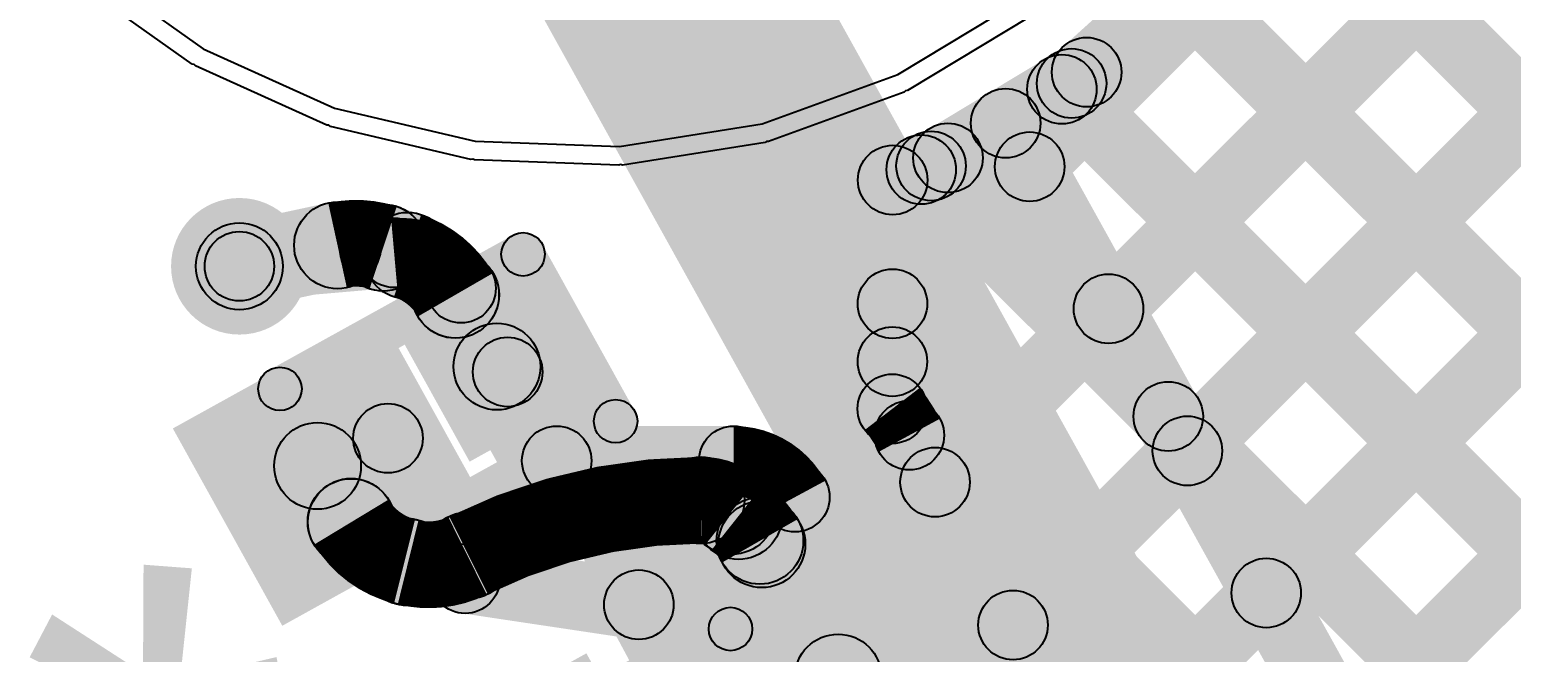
# Model space of a CAD drawing. Header units: millimetres. Extents: x 2.72 to 4.82, y 2.46 to 3.29.
# Drawn here: x 2.7168 to 2.8875, y 3.0815 to 3.1533 of the extents above; entities that cross this region are included whole.
import ezdxf

# ---------------------------------------------------------------- set-up
doc = ezdxf.new("R2010")
doc.units = ezdxf.units.MM
doc.header["$MEASUREMENT"] = 0
for name, color, linetype in [('BottomLayer', 5, 'Continuous'), ('BottomPaste', 16, 'Continuous'), ('BottomSolder', 6, 'Continuous'), ('TopLayer', 1, 'Continuous'), ('TopOverlay', 2, 'Continuous'), ('TopPaste', 8, 'Continuous'), ('TopSolder', 216, 'Continuous'), ('ViaHoleLayer', 16, 'Continuous')]:
    doc.layers.add(name, color=color, linetype=linetype)

# ---------------------------------------------------------------- blocks, each defined once
blk = doc.blocks.new('CAP_0201_B_36')
at = {"layer": 'BottomLayer'}
for points in [[(-0.01772, 0.00591), (-0.00591, 0.00591), (-0.00591, -0.00591), (-0.01772, -0.00591)], [(0.00591, 0.00591), (0.01772, 0.00591), (0.01772, -0.00591), (0.00591, -0.00591)]]:
    blk.add_hatch(color=5, dxfattribs=at).paths.add_polyline_path(points)
at = {"layer": 'BottomPaste'}
for points in [[(-0.01772, 0.00591), (-0.00591, 0.00591), (-0.00591, -0.00591), (-0.01772, -0.00591)], [(0.00591, 0.00591), (0.01772, 0.00591), (0.01772, -0.00591), (0.00591, -0.00591)]]:
    blk.add_hatch(color=16, dxfattribs=at).paths.add_polyline_path(points)
at = {"layer": 'BottomSolder'}
for points in [[(-0.01988, 0.00807), (-0.00374, 0.00807), (-0.00374, -0.00807), (-0.01988, -0.00807)], [(0.00374, 0.00807), (0.01988, 0.00807), (0.01988, -0.00807), (0.00374, -0.00807)]]:
    blk.add_hatch(color=6, dxfattribs=at).paths.add_polyline_path(points)
blk = doc.blocks.new('R__0402_B_72')
at = {"layer": 'BottomLayer'}
for points in [[(-0.0095, 0.0125), (-0.0095, -0.0125), (-0.0275, -0.0125), (-0.0275, 0.0125)], [(0.0275, 0.0125), (0.0275, -0.0125), (0.0095, -0.0125), (0.0095, 0.0125)]]:
    blk.add_hatch(color=5, dxfattribs=at).paths.add_polyline_path(points)
at = {"layer": 'BottomPaste'}
for points in [[(-0.0095, 0.0125), (-0.0095, -0.0125), (-0.0275, -0.0125), (-0.0275, 0.0125)], [(0.0275, 0.0125), (0.0275, -0.0125), (0.0095, -0.0125), (0.0095, 0.0125)]]:
    blk.add_hatch(color=16, dxfattribs=at).paths.add_polyline_path(points)
at = {"layer": 'BottomSolder'}
for points in [[(-0.0055, 0.0165), (-0.0055, -0.0165), (-0.0315, -0.0165), (-0.0315, 0.0165)], [(0.0315, 0.0165), (0.0315, -0.0165), (0.0055, -0.0165), (0.0055, 0.0165)]]:
    blk.add_hatch(color=6, dxfattribs=at).paths.add_polyline_path(points)
blk = doc.blocks.new('LED_0201_143')
at = {"layer": 'TopLayer'}
for points in [[(-0.01181, 0.00689), (-0.00394, 0.00689), (-0.00394, -0.00689), (-0.01181, -0.00689)], [(0.00394, 0.00689), (0.01181, 0.00689), (0.01181, -0.00689), (0.00394, -0.00689)]]:
    blk.add_hatch(color=1, dxfattribs=at).paths.add_polyline_path(points)
at = {"layer": 'TopOverlay'}
h = blk.add_hatch(color=2, dxfattribs=at)
edge = h.paths.add_edge_path()
edge.add_arc((-0.016, 0.011), 0.0025, 0, 360)
h = blk.add_hatch(color=2, dxfattribs=at)
edge = h.paths.add_edge_path()
edge.add_arc((-0.016, 0.011), 0.0025, 0, 360)
for points in [[(0.016, 0.0135), (0.016, 0.0085), (-0.016, 0.0085), (-0.016, 0.0135)], [(0.016, -0.013), (0.029, -0.013), (0.029, 0.013), (0.016, 0.013)], [(-0.0135, -0.011), (-0.0185, -0.011), (-0.0185, 0.011), (-0.0135, 0.011)], [(0.013, -0.011), (0.017, -0.011), (0.017, 0.011), (0.013, 0.011)], [(0.016, -0.0085), (0.016, -0.0135), (-0.016, -0.0135), (-0.016, -0.0085)]]:
    blk.add_hatch(color=2, dxfattribs=at).paths.add_polyline_path(points)
h = blk.add_hatch(color=2, dxfattribs=at)
edge = h.paths.add_edge_path()
edge.add_arc((0.016, 0.011), 0.0025, 0, 360)
h = blk.add_hatch(color=2, dxfattribs=at)
edge = h.paths.add_edge_path()
edge.add_arc((-0.016, -0.011), 0.0025, 0, 360)
h = blk.add_hatch(color=2, dxfattribs=at)
edge = h.paths.add_edge_path()
edge.add_arc((-0.016, -0.011), 0.0025, 0, 360)
h = blk.add_hatch(color=2, dxfattribs=at)
edge = h.paths.add_edge_path()
edge.add_arc((0.016, -0.011), 0.0025, 0, 360)
at = {"layer": 'TopPaste'}
for points in [[(-0.01181, 0.00689), (-0.00394, 0.00689), (-0.00394, -0.00689), (-0.01181, -0.00689)], [(0.00394, 0.00689), (0.01181, 0.00689), (0.01181, -0.00689), (0.00394, -0.00689)]]:
    blk.add_hatch(color=8, dxfattribs=at).paths.add_polyline_path(points)
at = {"layer": 'TopSolder'}
for points in [[(-0.01398, 0.00906), (-0.00177, 0.00906), (-0.00177, -0.00906), (-0.01398, -0.00906)], [(0.00177, 0.00906), (0.01398, 0.00906), (0.01398, -0.00906), (0.00177, -0.00906)]]:
    blk.add_hatch(color=216, dxfattribs=at).paths.add_polyline_path(points)
at = {"layer": 'TopOverlay'}
for centre in [(-0.016, 0.011), (-0.016, 0.011), (0.016, 0.011), (-0.016, -0.011), (-0.016, -0.011), (0.016, -0.011)]:
    blk.add_circle(centre, 0.0025, dxfattribs=at)
blk = doc.blocks.new('LED_0201_144')
at = {"layer": 'TopLayer'}
for points in [[(-0.01181, 0.00689), (-0.00394, 0.00689), (-0.00394, -0.00689), (-0.01181, -0.00689)], [(0.00394, 0.00689), (0.01181, 0.00689), (0.01181, -0.00689), (0.00394, -0.00689)]]:
    blk.add_hatch(color=1, dxfattribs=at).paths.add_polyline_path(points)
at = {"layer": 'TopOverlay'}
h = blk.add_hatch(color=2, dxfattribs=at)
edge = h.paths.add_edge_path()
edge.add_arc((-0.016, 0.011), 0.0025, 0, 360)
h = blk.add_hatch(color=2, dxfattribs=at)
edge = h.paths.add_edge_path()
edge.add_arc((-0.016, 0.011), 0.0025, 0, 360)
for points in [[(0.016, 0.0135), (0.016, 0.0085), (-0.016, 0.0085), (-0.016, 0.0135)], [(0.016, -0.013), (0.029, -0.013), (0.029, 0.013), (0.016, 0.013)], [(-0.0135, -0.011), (-0.0185, -0.011), (-0.0185, 0.011), (-0.0135, 0.011)], [(0.013, -0.011), (0.017, -0.011), (0.017, 0.011), (0.013, 0.011)], [(0.016, -0.0085), (0.016, -0.0135), (-0.016, -0.0135), (-0.016, -0.0085)]]:
    blk.add_hatch(color=2, dxfattribs=at).paths.add_polyline_path(points)
h = blk.add_hatch(color=2, dxfattribs=at)
edge = h.paths.add_edge_path()
edge.add_arc((0.016, 0.011), 0.0025, 0, 360)
h = blk.add_hatch(color=2, dxfattribs=at)
edge = h.paths.add_edge_path()
edge.add_arc((-0.016, -0.011), 0.0025, 0, 360)
h = blk.add_hatch(color=2, dxfattribs=at)
edge = h.paths.add_edge_path()
edge.add_arc((-0.016, -0.011), 0.0025, 0, 360)
h = blk.add_hatch(color=2, dxfattribs=at)
edge = h.paths.add_edge_path()
edge.add_arc((0.016, -0.011), 0.0025, 0, 360)
at = {"layer": 'TopPaste'}
for points in [[(-0.01181, 0.00689), (-0.00394, 0.00689), (-0.00394, -0.00689), (-0.01181, -0.00689)], [(0.00394, 0.00689), (0.01181, 0.00689), (0.01181, -0.00689), (0.00394, -0.00689)]]:
    blk.add_hatch(color=8, dxfattribs=at).paths.add_polyline_path(points)
at = {"layer": 'TopSolder'}
for points in [[(-0.01398, 0.00906), (-0.00177, 0.00906), (-0.00177, -0.00906), (-0.01398, -0.00906)], [(0.00177, 0.00906), (0.01398, 0.00906), (0.01398, -0.00906), (0.00177, -0.00906)]]:
    blk.add_hatch(color=216, dxfattribs=at).paths.add_polyline_path(points)
at = {"layer": 'TopOverlay'}
for centre in [(-0.016, 0.011), (-0.016, 0.011), (0.016, 0.011), (-0.016, -0.011), (-0.016, -0.011), (0.016, -0.011)]:
    blk.add_circle(centre, 0.0025, dxfattribs=at)

msp = doc.modelspace()

# ---------------------------------------------------------------- hatches: boundary and pattern name
at = {"layer": 'BottomLayer'}
for points in [[(2.83484, 3.13465), (2.82918, 3.14031), (2.86682, 3.17795), (2.87248, 3.17229)], [(2.84392, 3.11828), (2.83826, 3.12393), (2.89228, 3.17795), (2.89793, 3.17229)], [(2.853, 3.1019), (2.84734, 3.10755), (2.91773, 3.17795), (2.92339, 3.17229)], [(2.86208, 3.08552), (2.85642, 3.09118), (2.94319, 3.17795), (2.94884, 3.17229)], [(2.87115, 3.06914), (2.8655, 3.0748), (2.96864, 3.17795), (2.9743, 3.17229)], [(2.85787, 3.1695), (2.86353, 3.17516), (3.10847, 2.93022), (3.10281, 2.92456)], [(3.02004, 2.71436), (3.046, 2.72875), (2.80161, 3.16963), (2.77565, 3.15524)], [(2.84126, 3.14541), (2.83589, 3.15133), (2.8482, 3.1625), (2.85358, 3.15657)], [(2.84657, 3.15535), (2.85223, 3.16101), (3.09915, 2.91408), (3.0935, 2.90842)], [(2.8313, 3.13907), (2.82717, 3.14592), (2.83477, 3.1505), (2.8389, 3.14365)], [(2.83289, 3.14358), (2.83855, 3.14923), (3.07245, 2.91533), (3.06679, 2.90968)], [(2.82574, 3.14055), (2.83273, 3.14443), (2.97204, 2.89312), (2.96504, 2.88924)], [(2.74205, 3.12111), (2.73995, 3.13089), (2.75125, 3.13331), (2.75334, 3.12353)], [(2.75602, 3.12339), (2.75911, 3.1329), (2.75913, 3.13289), (2.75605, 3.12338)], [(2.75601, 3.12339), (2.75917, 3.13288), (2.76195, 3.13195), (2.75879, 3.12247)], [(2.76157, 3.12021), (2.77023, 3.12521), (2.77499, 3.11695), (2.76633, 3.11195)], [(2.76159, 3.12017), (2.77019, 3.12527), (2.7702, 3.12526), (2.76159, 3.12016)], [(2.82183, 3.11614), (2.78021, 3.09307), (2.79986, 3.05762), (2.84148, 3.08069)], [(2.84514, 3.10587), (2.85079, 3.11153), (3.05075, 2.91157), (3.0451, 2.90591)], [(2.74571, 3.10043), (2.75429, 3.10557), (2.75816, 3.09912), (2.74958, 3.09398)], [(2.79462, 3.0939), (2.80086, 3.10171), (2.8016, 3.10112), (2.79536, 3.09331)], [(2.74958, 3.09398), (2.75816, 3.09912), (2.75818, 3.09909), (2.7496, 3.09395)], [(2.7695, 3.08816), (2.76504, 3.09711), (2.76516, 3.09717), (2.76962, 3.08822)], [(2.75881, 3.08714), (2.76123, 3.09685), (2.76162, 3.09675), (2.7592, 3.08705)], [(2.75919, 3.08705), (2.76164, 3.09674), (2.76166, 3.09674), (2.75921, 3.08704)], [(2.7966, 3.09188), (2.80528, 3.09684), (2.8055, 3.09646), (2.79682, 3.09149)], [(2.79682, 3.09149), (2.8055, 3.09646), (2.81429, 3.08109), (2.80561, 3.07612)]]:
    msp.add_hatch(color=5, dxfattribs=at).paths.add_polyline_path(points)
h = msp.add_hatch(color=5, dxfattribs=at)
edge = h.paths.add_edge_path()
edge.add_arc((2.83857, 3.14837), 0.004, 0, 360)
h = msp.add_hatch(color=5, dxfattribs=at)
edge = h.paths.add_edge_path()
edge.add_arc((2.83572, 3.1464), 0.004, 0, 360)
h = msp.add_hatch(color=5, dxfattribs=at)
edge = h.paths.add_edge_path()
edge.add_arc((2.83684, 3.14708), 0.004, 0, 360)
h = msp.add_hatch(color=5, dxfattribs=at)
edge = h.paths.add_edge_path()
edge.add_arc((2.82924, 3.14249), 0.004, 0, 360)
h = msp.add_hatch(color=5, dxfattribs=at)
edge = h.paths.add_edge_path()
edge.add_arc((2.82924, 3.14249), 0.004, 0, 360)
h = msp.add_hatch(color=5, dxfattribs=at)
edge = h.paths.add_edge_path()
edge.add_arc((2.83201, 3.13748), 0.004, 0, 360)
h = msp.add_hatch(color=5, dxfattribs=at)
edge = h.paths.add_edge_path()
edge.add_arc((2.741, 3.126), 0.00787, 0, 360)
h = msp.add_hatch(color=5, dxfattribs=at)
edge = h.paths.add_edge_path()
edge.add_arc((2.7523, 3.12842), 0.005, 0, 360)
h = msp.add_hatch(color=5, dxfattribs=at)
edge = h.paths.add_edge_path()
edge.add_arc((2.7523, 3.12842), 0.005, 0, 360)
h = msp.add_hatch(color=5, dxfattribs=at)
edge = h.paths.add_edge_path()
edge.add_arc((2.75756, 3.12815), 0.005, 0, 360)
h = msp.add_hatch(color=5, dxfattribs=at)
edge = h.paths.add_edge_path()
edge.add_arc((2.75756, 3.12815), 0.005, 0, 360)
h = msp.add_hatch(color=5, dxfattribs=at)
edge = h.paths.add_edge_path()
edge.add_arc((2.75759, 3.12814), 0.005, 0, 360)
h = msp.add_hatch(color=5, dxfattribs=at)
edge = h.paths.add_edge_path()
edge.add_arc((2.75759, 3.12814), 0.005, 0, 360)
h = msp.add_hatch(color=5, dxfattribs=at)
edge = h.paths.add_edge_path()
edge.add_arc((2.76037, 3.12721), 0.005, 0, 360)
h = msp.add_hatch(color=5, dxfattribs=at)
edge = h.paths.add_edge_path()
edge.add_arc((2.76037, 3.12721), 0.005, 0, 360)
h = msp.add_hatch(color=5, dxfattribs=at)
edge = h.paths.add_edge_path()
edge.add_arc((2.741, 3.126), 0.005, 0, 360)
h = msp.add_hatch(color=5, dxfattribs=at)
edge = h.paths.add_edge_path()
edge.add_arc((2.76589, 3.12272), 0.005, 0, 360)
h = msp.add_hatch(color=5, dxfattribs=at)
edge = h.paths.add_edge_path()
edge.add_arc((2.76589, 3.12272), 0.005, 0, 360)
h = msp.add_hatch(color=5, dxfattribs=at)
edge = h.paths.add_edge_path()
edge.add_arc((2.7659, 3.12271), 0.005, 0, 360)
h = msp.add_hatch(color=5, dxfattribs=at)
edge = h.paths.add_edge_path()
edge.add_arc((2.7659, 3.12271), 0.005, 0, 360)
h = msp.add_hatch(color=5, dxfattribs=at)
edge = h.paths.add_edge_path()
edge.add_arc((2.84109, 3.1211), 0.004, 0, 360)
h = msp.add_hatch(color=5, dxfattribs=at)
edge = h.paths.add_edge_path()
edge.add_arc((2.77066, 3.11445), 0.005, 0, 360)
h = msp.add_hatch(color=5, dxfattribs=at)
edge = h.paths.add_edge_path()
edge.add_arc((2.84797, 3.1087), 0.004, 0, 360)
h = msp.add_hatch(color=5, dxfattribs=at)
edge = h.paths.add_edge_path()
edge.add_arc((2.75, 3.103), 0.005, 0, 360)
h = msp.add_hatch(color=5, dxfattribs=at)
edge = h.paths.add_edge_path()
edge.add_arc((2.85017, 3.10473), 0.004, 0, 360)
h = msp.add_hatch(color=5, dxfattribs=at)
edge = h.paths.add_edge_path()
edge.add_arc((2.79416, 3.09904), 0.005, 0, 360)
h = msp.add_hatch(color=5, dxfattribs=at)
edge = h.paths.add_edge_path()
edge.add_arc((2.79416, 3.09904), 0.005, 0, 360)
h = msp.add_hatch(color=5, dxfattribs=at)
edge = h.paths.add_edge_path()
edge.add_arc((2.79774, 3.09781), 0.005, 0, 360)
h = msp.add_hatch(color=5, dxfattribs=at)
edge = h.paths.add_edge_path()
edge.add_arc((2.79774, 3.09781), 0.005, 0, 360)
h = msp.add_hatch(color=5, dxfattribs=at)
edge = h.paths.add_edge_path()
edge.add_arc((2.79848, 3.09722), 0.005, 0, 360)
h = msp.add_hatch(color=5, dxfattribs=at)
edge = h.paths.add_edge_path()
edge.add_arc((2.79848, 3.09722), 0.005, 0, 360)
h = msp.add_hatch(color=5, dxfattribs=at)
edge = h.paths.add_edge_path()
edge.add_arc((2.75387, 3.09655), 0.005, 0, 360)
h = msp.add_hatch(color=5, dxfattribs=at)
edge = h.paths.add_edge_path()
edge.add_arc((2.75387, 3.09655), 0.005, 0, 360)
h = msp.add_hatch(color=5, dxfattribs=at)
edge = h.paths.add_edge_path()
edge.add_arc((2.75389, 3.09652), 0.005, 0, 360)
h = msp.add_hatch(color=5, dxfattribs=at)
edge = h.paths.add_edge_path()
edge.add_arc((2.75389, 3.09652), 0.005, 0, 360)
h = msp.add_hatch(color=5, dxfattribs=at)
edge = h.paths.add_edge_path()
edge.add_arc((2.80094, 3.09436), 0.005, 0, 360)
h = msp.add_hatch(color=5, dxfattribs=at)
edge = h.paths.add_edge_path()
edge.add_arc((2.80094, 3.09436), 0.005, 0, 360)
h = msp.add_hatch(color=5, dxfattribs=at)
edge = h.paths.add_edge_path()
edge.add_arc((2.80116, 3.09397), 0.005, 0, 360)
h = msp.add_hatch(color=5, dxfattribs=at)
edge = h.paths.add_edge_path()
edge.add_arc((2.80116, 3.09397), 0.005, 0, 360)
h = msp.add_hatch(color=5, dxfattribs=at)
edge = h.paths.add_edge_path()
edge.add_arc((2.76727, 3.09264), 0.005, 0, 360)
h = msp.add_hatch(color=5, dxfattribs=at)
edge = h.paths.add_edge_path()
edge.add_arc((2.76727, 3.09264), 0.005, 0, 360)
h = msp.add_hatch(color=5, dxfattribs=at)
edge = h.paths.add_edge_path()
edge.add_arc((2.76739, 3.09269), 0.005, 0, 360)
h = msp.add_hatch(color=5, dxfattribs=at)
edge = h.paths.add_edge_path()
edge.add_arc((2.76739, 3.09269), 0.005, 0, 360)
h = msp.add_hatch(color=5, dxfattribs=at)
edge = h.paths.add_edge_path()
edge.add_arc((2.76002, 3.092), 0.005, 0, 360)
h = msp.add_hatch(color=5, dxfattribs=at)
edge = h.paths.add_edge_path()
edge.add_arc((2.76002, 3.092), 0.005, 0, 360)
h = msp.add_hatch(color=5, dxfattribs=at)
edge = h.paths.add_edge_path()
edge.add_arc((2.76041, 3.0919), 0.005, 0, 360)
h = msp.add_hatch(color=5, dxfattribs=at)
edge = h.paths.add_edge_path()
edge.add_arc((2.76041, 3.0919), 0.005, 0, 360)
h = msp.add_hatch(color=5, dxfattribs=at)
edge = h.paths.add_edge_path()
edge.add_arc((2.76043, 3.09189), 0.005, 0, 360)
h = msp.add_hatch(color=5, dxfattribs=at)
edge = h.paths.add_edge_path()
edge.add_arc((2.76043, 3.09189), 0.005, 0, 360)
h = msp.add_hatch(color=5, dxfattribs=at)
edge = h.paths.add_edge_path()
edge.add_arc((2.85925, 3.08835), 0.004, 0, 360)
h = msp.add_hatch(color=5, dxfattribs=at)
edge = h.paths.add_edge_path()
edge.add_arc((2.80995, 3.0786), 0.005, 0, 360)
at = {"layer": 'TopLayer'}
for points in [[(2.81904, 3.11885), (2.81338, 3.12451), (2.87821, 3.18933), (2.88386, 3.18368)], [(2.82394, 3.09829), (2.81828, 3.10395), (2.90365, 3.18932), (2.90931, 3.18366)], [(2.83292, 3.08182), (2.82727, 3.08748), (2.9291, 3.18931), (2.93475, 3.18365)], [(2.83511, 3.0331), (2.82946, 3.03876), (2.97999, 3.18929), (2.98564, 3.18363)], [(2.83759, 3.06104), (2.83194, 3.06669), (2.95454, 3.1893), (2.9602, 3.18364)], [(2.85787, 3.1695), (2.86353, 3.17516), (3.12115, 2.91754), (3.11549, 2.91188)], [(2.84126, 3.14541), (2.83589, 3.15133), (2.8482, 3.1625), (2.85358, 3.15657)], [(2.84657, 3.15535), (2.85223, 3.16101), (3.11271, 2.90053), (3.10705, 2.89487)], [(2.82467, 3.13506), (2.82054, 3.14191), (2.83477, 3.1505), (2.8389, 3.14365)], [(2.83289, 3.14358), (2.83855, 3.14923), (3.07245, 2.91533), (3.06679, 2.90968)], [(2.8176, 3.13219), (2.81486, 3.1397), (2.81928, 3.14131), (2.82202, 3.1338)], [(2.81669, 3.13432), (2.82235, 3.13997), (3.05075, 2.91157), (3.0451, 2.90591)], [(2.82019, 3.10956), (2.81219, 3.10957), (2.81223, 3.13595), (2.82023, 3.13594)], [(2.74135, 3.12202), (2.74065, 3.12998), (2.75847, 3.13153), (2.75916, 3.12356)], [(2.76302, 3.12152), (2.77002, 3.12541), (2.77538, 3.11576), (2.76839, 3.11187)], [(2.76306, 3.12146), (2.76997, 3.12549), (2.76997, 3.12548), (2.76306, 3.12145)], [(2.81337, 3.11218), (2.81903, 3.11784), (3.0215, 2.91537), (3.01584, 2.90971)], [(2.76839, 3.11188), (2.77539, 3.11575), (2.78104, 3.10552), (2.77404, 3.10165)], [(2.75461, 3.10426), (2.76162, 3.10811), (2.77051, 3.09193), (2.76349, 3.08807)], [(2.77754, 3.09959), (2.77754, 3.10759), (2.79793, 3.10759), (2.79793, 3.09959)], [(2.81465, 3.10462), (2.82167, 3.10845), (2.83768, 3.0791), (2.83066, 3.07527)], [(2.80146, 3.09748), (2.80848, 3.10131), (2.82451, 3.07192), (2.81749, 3.06808)], [(2.76641, 3.08604), (2.76759, 3.09396), (2.78759, 3.09096), (2.78641, 3.08304)], [(2.78347, 3.08511), (2.79053, 3.08889), (2.7993, 3.07252), (2.79225, 3.06874)]]:
    msp.add_hatch(color=1, dxfattribs=at).paths.add_polyline_path(points)
h = msp.add_hatch(color=1, dxfattribs=at)
edge = h.paths.add_edge_path()
edge.add_arc((2.83857, 3.14837), 0.004, 0, 360)
h = msp.add_hatch(color=1, dxfattribs=at)
edge = h.paths.add_edge_path()
edge.add_arc((2.83572, 3.1464), 0.004, 0, 360)
h = msp.add_hatch(color=1, dxfattribs=at)
edge = h.paths.add_edge_path()
edge.add_arc((2.83684, 3.14708), 0.004, 0, 360)
h = msp.add_hatch(color=1, dxfattribs=at)
edge = h.paths.add_edge_path()
edge.add_arc((2.82065, 3.13756), 0.004, 0, 360)
h = msp.add_hatch(color=1, dxfattribs=at)
edge = h.paths.add_edge_path()
edge.add_arc((2.8226, 3.13849), 0.004, 0, 360)
h = msp.add_hatch(color=1, dxfattribs=at)
edge = h.paths.add_edge_path()
edge.add_arc((2.81623, 3.13594), 0.004, 0, 360)
h = msp.add_hatch(color=1, dxfattribs=at)
edge = h.paths.add_edge_path()
edge.add_arc((2.81623, 3.13594), 0.004, 0, 360)
h = msp.add_hatch(color=1, dxfattribs=at)
edge = h.paths.add_edge_path()
edge.add_arc((2.81952, 3.13714), 0.004, 0, 360)
h = msp.add_hatch(color=1, dxfattribs=at)
edge = h.paths.add_edge_path()
edge.add_arc((2.741, 3.126), 0.00787, 0, 360)
h = msp.add_hatch(color=1, dxfattribs=at)
edge = h.paths.add_edge_path()
edge.add_arc((2.75882, 3.12755), 0.004, 0, 360)
h = msp.add_hatch(color=1, dxfattribs=at)
edge = h.paths.add_edge_path()
edge.add_arc((2.75882, 3.12755), 0.004, 0, 360)
h = msp.add_hatch(color=1, dxfattribs=at)
edge = h.paths.add_edge_path()
edge.add_arc((2.741, 3.126), 0.004, 0, 360)
h = msp.add_hatch(color=1, dxfattribs=at)
edge = h.paths.add_edge_path()
edge.add_arc((2.76652, 3.12347), 0.004, 0, 360)
h = msp.add_hatch(color=1, dxfattribs=at)
edge = h.paths.add_edge_path()
edge.add_arc((2.76652, 3.12347), 0.004, 0, 360)
h = msp.add_hatch(color=1, dxfattribs=at)
edge = h.paths.add_edge_path()
edge.add_arc((2.76652, 3.12347), 0.004, 0, 360)
h = msp.add_hatch(color=1, dxfattribs=at)
edge = h.paths.add_edge_path()
edge.add_arc((2.76652, 3.12347), 0.004, 0, 360)
h = msp.add_hatch(color=1, dxfattribs=at)
edge = h.paths.add_edge_path()
edge.add_arc((2.81621, 3.12168), 0.004, 0, 360)
h = msp.add_hatch(color=1, dxfattribs=at)
edge = h.paths.add_edge_path()
edge.add_arc((2.77189, 3.11382), 0.004, 0, 360)
h = msp.add_hatch(color=1, dxfattribs=at)
edge = h.paths.add_edge_path()
edge.add_arc((2.77189, 3.11382), 0.004, 0, 360)
h = msp.add_hatch(color=1, dxfattribs=at)
edge = h.paths.add_edge_path()
edge.add_arc((2.8162, 3.11501), 0.004, 0, 360)
h = msp.add_hatch(color=1, dxfattribs=at)
edge = h.paths.add_edge_path()
edge.add_arc((2.81619, 3.10957), 0.004, 0, 360)
h = msp.add_hatch(color=1, dxfattribs=at)
edge = h.paths.add_edge_path()
edge.add_arc((2.81619, 3.10957), 0.004, 0, 360)
h = msp.add_hatch(color=1, dxfattribs=at)
edge = h.paths.add_edge_path()
edge.add_arc((2.75811, 3.10618), 0.004, 0, 360)
h = msp.add_hatch(color=1, dxfattribs=at)
edge = h.paths.add_edge_path()
edge.add_arc((2.75811, 3.10618), 0.004, 0, 360)
h = msp.add_hatch(color=1, dxfattribs=at)
edge = h.paths.add_edge_path()
edge.add_arc((2.75811, 3.10618), 0.004, 0, 360)
h = msp.add_hatch(color=1, dxfattribs=at)
edge = h.paths.add_edge_path()
edge.add_arc((2.81816, 3.10653), 0.004, 0, 360)
h = msp.add_hatch(color=1, dxfattribs=at)
edge = h.paths.add_edge_path()
edge.add_arc((2.81816, 3.10653), 0.004, 0, 360)
h = msp.add_hatch(color=1, dxfattribs=at)
edge = h.paths.add_edge_path()
edge.add_arc((2.77754, 3.10359), 0.004, 0, 360)
h = msp.add_hatch(color=1, dxfattribs=at)
edge = h.paths.add_edge_path()
edge.add_arc((2.77754, 3.10359), 0.004, 0, 360)
h = msp.add_hatch(color=1, dxfattribs=at)
edge = h.paths.add_edge_path()
edge.add_arc((2.79793, 3.10359), 0.004, 0, 360)
h = msp.add_hatch(color=1, dxfattribs=at)
edge = h.paths.add_edge_path()
edge.add_arc((2.79793, 3.10359), 0.004, 0, 360)
h = msp.add_hatch(color=1, dxfattribs=at)
edge = h.paths.add_edge_path()
edge.add_arc((2.79793, 3.10359), 0.004, 0, 360)
h = msp.add_hatch(color=1, dxfattribs=at)
edge = h.paths.add_edge_path()
edge.add_arc((2.79793, 3.10359), 0.004, 0, 360)
h = msp.add_hatch(color=1, dxfattribs=at)
edge = h.paths.add_edge_path()
edge.add_arc((2.82111, 3.10112), 0.004, 0, 360)
h = msp.add_hatch(color=1, dxfattribs=at)
edge = h.paths.add_edge_path()
edge.add_arc((2.80497, 3.09939), 0.004, 0, 360)
h = msp.add_hatch(color=1, dxfattribs=at)
edge = h.paths.add_edge_path()
edge.add_arc((2.80497, 3.09939), 0.004, 0, 360)
h = msp.add_hatch(color=1, dxfattribs=at)
edge = h.paths.add_edge_path()
edge.add_arc((2.767, 3.09), 0.004, 0, 360)
h = msp.add_hatch(color=1, dxfattribs=at)
edge = h.paths.add_edge_path()
edge.add_arc((2.767, 3.09), 0.004, 0, 360)
h = msp.add_hatch(color=1, dxfattribs=at)
edge = h.paths.add_edge_path()
edge.add_arc((2.787, 3.087), 0.004, 0, 360)
h = msp.add_hatch(color=1, dxfattribs=at)
edge = h.paths.add_edge_path()
edge.add_arc((2.787, 3.087), 0.004, 0, 360)
h = msp.add_hatch(color=1, dxfattribs=at)
edge = h.paths.add_edge_path()
edge.add_arc((2.83009, 3.08465), 0.004, 0, 360)
at = {"layer": 'ViaHoleLayer'}
h = msp.add_hatch(color=16, dxfattribs=at)
edge = h.paths.add_edge_path()
edge.add_arc((2.741, 3.126), 0.00591, 0, 360)

# ---------------------------------------------------------------- linework, layer by layer
at = {"layer": 'BottomLayer'}
for p, q in [((2.72327, 3.16069), (2.73682, 3.15107)), ((2.81681, 3.14809), (2.83104, 3.15668)), ((2.73682, 3.15107), (2.75197, 3.14423)), ((2.80119, 3.1424), (2.81681, 3.14809)), ((2.75197, 3.14423), (2.76816, 3.14043)), ((2.78477, 3.13981), (2.80119, 3.1424)), ((2.76816, 3.14043), (2.78477, 3.13981))]:
    msp.add_line(p, q, dxfattribs=at)
at = {"layer": 'BottomLayer', "const_width": 0.01}
for points in [[(2.7523, 3.12842, -0.134258), (2.75756, 3.12815)], [(2.76037, 3.12721, -0.18391), (2.76589, 3.12272)], [(2.76739, 3.09269, -0.115226), (2.79416, 3.09904)], [(2.79416, 3.09904, -0.170677), (2.79774, 3.09781)], [(2.79848, 3.09722, -0.095012), (2.80094, 3.09436)], [(2.76002, 3.092, -0.197989), (2.75389, 3.09652)], [(2.76727, 3.09264, -0.177423), (2.76043, 3.09189)]]:
    msp.add_lwpolyline(points, format="xyb", dxfattribs=at)
at = {"layer": 'BottomLayer'}
for centre, radius in [((2.83857, 3.14837), 0.004), ((2.83572, 3.1464), 0.004), ((2.83684, 3.14708), 0.004), ((2.82924, 3.14249), 0.004), ((2.82924, 3.14249), 0.004), ((2.83201, 3.13748), 0.004), ((2.7523, 3.12842), 0.005), ((2.7523, 3.12842), 0.005), ((2.75756, 3.12815), 0.005), ((2.75756, 3.12815), 0.005), ((2.75759, 3.12814), 0.005), ((2.75759, 3.12814), 0.005), ((2.76037, 3.12721), 0.005), ((2.76037, 3.12721), 0.005), ((2.741, 3.126), 0.005), ((2.76589, 3.12272), 0.005), ((2.76589, 3.12272), 0.005), ((2.7659, 3.12271), 0.005), ((2.7659, 3.12271), 0.005), ((2.84109, 3.1211), 0.004), ((2.77066, 3.11445), 0.005), ((2.84797, 3.1087), 0.004), ((2.75, 3.103), 0.005), ((2.85017, 3.10473), 0.004), ((2.79416, 3.09904), 0.005), ((2.79416, 3.09904), 0.005), ((2.79774, 3.09781), 0.005), ((2.79774, 3.09781), 0.005), ((2.79848, 3.09722), 0.005), ((2.79848, 3.09722), 0.005), ((2.75387, 3.09655), 0.005), ((2.75387, 3.09655), 0.005), ((2.75389, 3.09652), 0.005), ((2.75389, 3.09652), 0.005), ((2.80094, 3.09436), 0.005), ((2.80094, 3.09436), 0.005), ((2.80116, 3.09397), 0.005), ((2.80116, 3.09397), 0.005), ((2.76727, 3.09264), 0.005), ((2.76727, 3.09264), 0.005), ((2.76739, 3.09269), 0.005), ((2.76739, 3.09269), 0.005), ((2.76002, 3.092), 0.005), ((2.76002, 3.092), 0.005), ((2.76041, 3.0919), 0.005), ((2.76041, 3.0919), 0.005), ((2.76043, 3.09189), 0.005), ((2.76043, 3.09189), 0.005), ((2.85925, 3.08835), 0.004), ((2.80995, 3.0786), 0.005)]:
    msp.add_circle(centre, radius, dxfattribs=at)
at = {"layer": 'BottomSolder'}
for p, q in [((2.73557, 3.1493), (2.72201, 3.15892)), ((2.83216, 3.15483), (2.81793, 3.14624)), ((2.73578, 3.14925), (2.73557, 3.1493)), ((2.73593, 3.14909), (2.73578, 3.14925)), ((2.75108, 3.14226), (2.73593, 3.14909)), ((2.81755, 3.14606), (2.80193, 3.14037)), ((2.81771, 3.14621), (2.81755, 3.14606)), ((2.81793, 3.14624), (2.81771, 3.14621)), ((2.7513, 3.14225), (2.75108, 3.14226)), ((2.75148, 3.14212), (2.7513, 3.14225)), ((2.76766, 3.13832), (2.75148, 3.14212)), ((2.80153, 3.14026), (2.78511, 3.13767)), ((2.80171, 3.14037), (2.80153, 3.14026)), ((2.80193, 3.14037), (2.80171, 3.14037)), ((2.76788, 3.13836), (2.76766, 3.13832)), ((2.76808, 3.13827), (2.76788, 3.13836)), ((2.78469, 3.13765), (2.76808, 3.13827)), ((2.78489, 3.13773), (2.78469, 3.13765)), ((2.78511, 3.13767), (2.78489, 3.13773))]:
    msp.add_line(p, q, dxfattribs=at)
at = {"layer": 'TopLayer'}
for p, q in [((2.72327, 3.16069), (2.73682, 3.15107)), ((2.81681, 3.14809), (2.83104, 3.15668)), ((2.73682, 3.15107), (2.75197, 3.14423)), ((2.80119, 3.1424), (2.81681, 3.14809)), ((2.75197, 3.14423), (2.76816, 3.14043)), ((2.78477, 3.13981), (2.80119, 3.1424)), ((2.76816, 3.14043), (2.78477, 3.13981))]:
    msp.add_line(p, q, dxfattribs=at)
at = {"layer": 'TopLayer', "const_width": 0.008}
for points in [[(2.75882, 3.12755, -0.296071), (2.76652, 3.12347)], [(2.81619, 3.10957, -0.039356), (2.81816, 3.10653)], [(2.79793, 3.10359, -0.275431), (2.80497, 3.09939)]]:
    msp.add_lwpolyline(points, format="xyb", dxfattribs=at)
at = {"layer": 'TopLayer'}
for centre in [(2.83857, 3.14837), (2.83572, 3.1464), (2.83684, 3.14708), (2.82065, 3.13756), (2.8226, 3.13849), (2.81623, 3.13594), (2.81623, 3.13594), (2.81952, 3.13714), (2.75882, 3.12755), (2.75882, 3.12755), (2.741, 3.126), (2.76652, 3.12347), (2.76652, 3.12347), (2.76652, 3.12347), (2.76652, 3.12347), (2.81621, 3.12168), (2.77189, 3.11382), (2.77189, 3.11382), (2.8162, 3.11501), (2.81619, 3.10957), (2.81619, 3.10957), (2.75811, 3.10618), (2.75811, 3.10618), (2.75811, 3.10618), (2.81816, 3.10653), (2.81816, 3.10653), (2.77754, 3.10359), (2.77754, 3.10359), (2.79793, 3.10359), (2.79793, 3.10359), (2.79793, 3.10359), (2.79793, 3.10359), (2.82111, 3.10112), (2.80497, 3.09939), (2.80497, 3.09939), (2.767, 3.09), (2.767, 3.09), (2.787, 3.087), (2.787, 3.087), (2.83009, 3.08465)]:
    msp.add_circle(centre, 0.004, dxfattribs=at)
at = {"layer": 'TopSolder'}
for p, q in [((2.73557, 3.1493), (2.72201, 3.15892)), ((2.83216, 3.15483), (2.81793, 3.14624)), ((2.73578, 3.14925), (2.73557, 3.1493)), ((2.73593, 3.14909), (2.73578, 3.14925)), ((2.75108, 3.14226), (2.73593, 3.14909)), ((2.81755, 3.14606), (2.80193, 3.14037)), ((2.81771, 3.14621), (2.81755, 3.14606)), ((2.81793, 3.14624), (2.81771, 3.14621)), ((2.7513, 3.14225), (2.75108, 3.14226)), ((2.75148, 3.14212), (2.7513, 3.14225)), ((2.76766, 3.13832), (2.75148, 3.14212)), ((2.80153, 3.14026), (2.78511, 3.13767)), ((2.80171, 3.14037), (2.80153, 3.14026)), ((2.80193, 3.14037), (2.80171, 3.14037)), ((2.76788, 3.13836), (2.76766, 3.13832)), ((2.76808, 3.13827), (2.76788, 3.13836)), ((2.78469, 3.13765), (2.76808, 3.13827)), ((2.78489, 3.13773), (2.78469, 3.13765)), ((2.78511, 3.13767), (2.78489, 3.13773))]:
    msp.add_line(p, q, dxfattribs=at)

# ---------------------------------------------------------------- block references
at = {"rotation": 209}
for name, p in [('LED_0201_144', (2.765, 3.11)), ('CAP_0201_B_36', (2.76033, 3.10873)), ('R__0402_B_72', (2.79377, 3.06963)), ('LED_0201_143', (2.78889, 3.06682))]:
    msp.add_blockref(name, p, dxfattribs=at)

# ---------------------------------------------------------------- texts
at = {"layer": 'TopOverlay'}
msp.add_text('*', height=0.06, rotation=209, dxfattribs=at).set_placement((2.724, 3.122))

doc.saveas('drawing.dxf')
